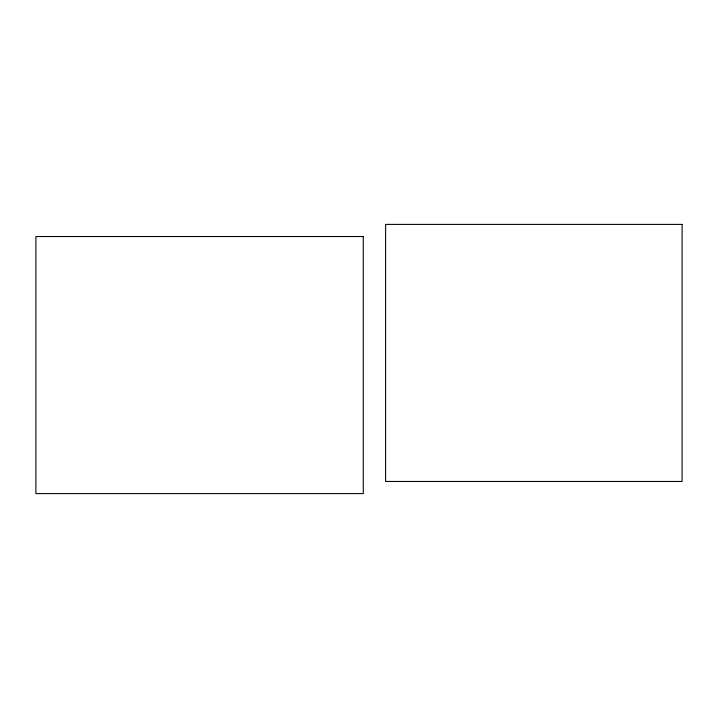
<?xml version="1.0" encoding="UTF-8"?>
<svg xmlns="http://www.w3.org/2000/svg" width="718" height="718" viewBox="0 0 718 718"><rect width="100%" height="100%" fill="white"/><g stroke="black" fill="none" stroke-linecap="round" stroke-linejoin="round"><path stroke-width="1.08" d="M682.1 224.402L385.602 224.402L385.602 481.464L682.1 481.464L682.1 224.402M363.272 236.536L35.9 236.536L35.9 493.598L363.272 493.598L363.272 236.536"/></g></svg>
